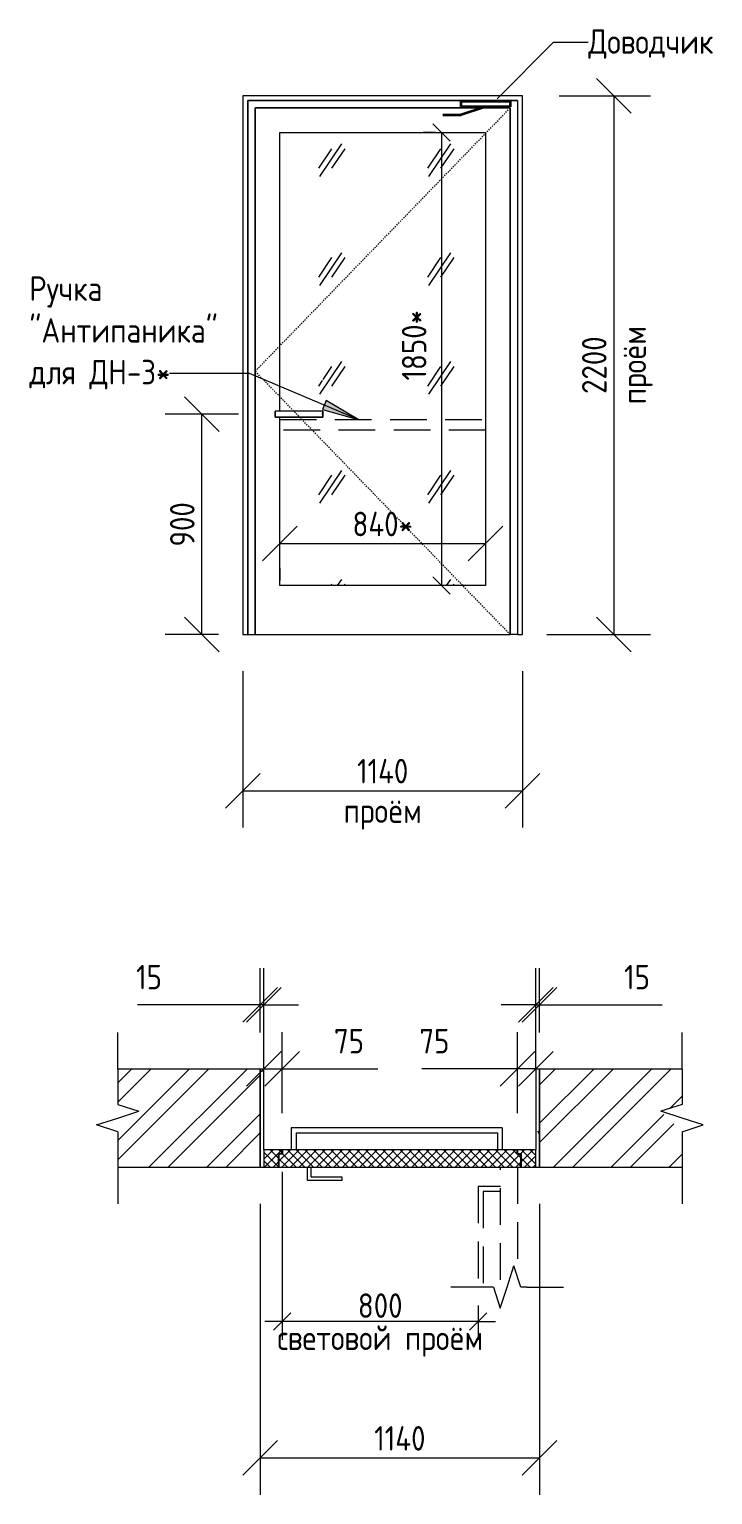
# Model space of a CAD drawing. Header units: millimetres. Extents: x -11345 to 411485, y -9810 to 73012.
# Drawn here: x -2278.3 to -2222.5, y 71104.8 to 71224.4 of the extents above; entities that cross this region are included whole.
import ezdxf

# ---------------------------------------------------------------- set-up
doc = ezdxf.new("R2010")
doc.units = ezdxf.units.MM
doc.linetypes.add('ADSK_Штриховая_ш2 п1_5', pattern=[4.5, 3, -1.5])
doc.linetypes.add('ADSK_Штриховая_ш3 п1_5', pattern=[4.5, 3, -1.5])
for name, color, linetype, lineweight in [('Аннотация', 7, 'Continuous', 18), ('Двери', 7, 'Continuous', 9), ('Размеры', 7, 'Continuous', 5), ('Узлы', 7, 'Continuous', 18)]:
    doc.layers.add(name, color=color, linetype=linetype, lineweight=lineweight)
doc.layers.add('Линии', color=7, linetype='Continuous', lineweight=9, true_color=0x00a600)
doc.styles.add('GOST Common', font='GOST_Common.ttf', dxfattribs={"width": 0.9, "height": 125})
doc.styles.add('GOST Common_1', font='GOST_Common.ttf', dxfattribs={"width": 0.9, "height": 349.9999999999996})
doc.styles.add('GOST Common_3', font='GOST_Common.ttf', dxfattribs={"width": 0.9, "height": 250})
doc.styles.add('GOST Common_5', font='GOST_Common.ttf', dxfattribs={"width": 0.9, "height": 100})
doc.dimstyles.new('ADSK_Основной_2_5_мм', dxfattribs={"dimscale": 304.8, "dimtxt": 251.4287490705518, "dimasz": 0.4639107611548557, "dimexe": 0.4921259842519685, "dimexo": 0.4921259842519685, "dimgap": 0.09842519685039369, "dimtad": 1, "dimrnd": 0.01, "dimdsep": 46, "dimtxsty": 'GOST Common_3', "dimblk1": 'OBLIQUE', "dimblk2": 'OBLIQUE', "dimsah": 1, "dimcen": 0.09, "dimdle": 0.4921259842519685, "dimazin": 2, "dimtfac": 1, "dimtdec": 4, "dimtix": 1, "dimtmove": 0, "dimatfit": 3, "dimfxl": 1, "dimtvp": 1, "dimtolj": 1, "dimtzin": 0, "dimlwd": 20, "dimlwe": 20, "dimarcsym": 2})
doc.dimstyles.new('ADSK_Основной_2_5_мм_1', dxfattribs={"dimscale": 304.8, "dimtxt": 125.7143745352759, "dimasz": 0.2319553805774278, "dimexe": 0.2460629921259842, "dimexo": 0.2460629921259842, "dimgap": 0.04921259842519685, "dimtad": 1, "dimrnd": 0.01, "dimdsep": 46, "dimtxsty": 'GOST Common_1', "dimblk1": 'OBLIQUE', "dimblk2": 'OBLIQUE', "dimsah": 1, "dimcen": 0.09, "dimdle": 0.2460629921259842, "dimazin": 2, "dimtfac": 1, "dimtdec": 4, "dimtix": 1, "dimtmove": 1, "dimatfit": 3, "dimfxl": 1, "dimtvp": 1, "dimtolj": 1, "dimtzin": 0, "dimlwd": 20, "dimlwe": 20, "dimarcsym": 2})
doc.dimstyles.new('ADSK_Основной_2_5_мм_Округление_до_1_мм', dxfattribs={"dimscale": 304.8, "dimtxt": 250, "dimasz": 0.4639107611548557, "dimexe": 0.4921259842519685, "dimexo": 0.4921259842519685, "dimgap": 0.09842519685039369, "dimtad": 1, "dimdec": 0, "dimdsep": 46, "dimtxsty": 'GOST Common_3', "dimblk1": 'OBLIQUE', "dimblk2": 'OBLIQUE', "dimsah": 1, "dimcen": 0.09, "dimdle": 0.4921259842519685, "dimazin": 2, "dimtfac": 1, "dimtdec": 0, "dimtix": 1, "dimtmove": 0, "dimatfit": 3, "dimfxl": 1, "dimtvp": 1, "dimtolj": 1, "dimtzin": 0, "dimlwd": 20, "dimlwe": 20, "dimarcsym": 2})
doc.dimstyles.new('ADSK_Основной_2_5_мм_Округление_до_1_мм_1', dxfattribs={"dimscale": 304.8, "dimtxt": 251.4287490705518, "dimasz": 0.4639107611548557, "dimexe": 0.4921259842519685, "dimexo": 0.4921259842519685, "dimgap": 0.09842519685039369, "dimtad": 1, "dimdec": 0, "dimdsep": 46, "dimtxsty": 'GOST Common_3', "dimblk1": 'OBLIQUE', "dimblk2": 'OBLIQUE', "dimsah": 1, "dimcen": 0.09, "dimdle": 0.4921259842519685, "dimazin": 2, "dimtfac": 1, "dimtdec": 4, "dimtix": 1, "dimtmove": 1, "dimatfit": 3, "dimfxl": 1, "dimtvp": 1, "dimtolj": 1, "dimtzin": 0, "dimlwd": 20, "dimlwe": 20, "dimarcsym": 2})
doc.dimstyles.new('ADSK_Основной_2_5_мм_Округление_до_1_мм_min_световой_проём', dxfattribs={"dimscale": 304.8, "dimtxt": 125.7143745352759, "dimasz": 0.2319553805774278, "dimexe": 0.2460629921259842, "dimexo": 0.2460629921259842, "dimgap": 0.04921259842519685, "dimtad": 1, "dimdec": 0, "dimdsep": 46, "dimtxsty": 'GOST Common_1', "dimblk1": 'OBLIQUE', "dimblk2": 'OBLIQUE', "dimsah": 1, "dimcen": 0.09, "dimdle": 0.2460629921259842, "dimazin": 2, "dimtfac": 1, "dimtdec": 4, "dimtix": 1, "dimtmove": 0, "dimatfit": 3, "dimfxl": 1, "dimtvp": 1, "dimtolj": 1, "dimtzin": 0, "dimlwd": 20, "dimlwe": 20, "dimarcsym": 2})
pattern_1 = [(45, (-2251.771970039022, 71110.52268035714), (-0.3535533905932738, 0.3535533905932738), []), (135, (-2251.771970039022, 71110.52268035714), (-0.3535533905932738, -0.3535533905932737), [])]

# ---------------------------------------------------------------- blocks, each defined once
blk = doc.blocks.new('Family - ___-2644997-ДН-3п_ДН-3_')
at = {"layer": 'Двери'}
h = blk.add_hatch(dxfattribs=at)
h.set_pattern_fill('FP_1', color=256, style=0, pattern_type=2)
h.set_pattern_definition([(236.31, (266.6999999999825, 311.1500000003725), (-444.4990793101136, -889.0005005991062), [160.267, -1442.401]), (236.31, (275.5899999999965, 284.480000000447), (-444.4990793101136, -889.0005005991062), [96.16, -1506.507]), (236.31, (222.25, 284.480000000447), (-444.4990793101136, -889.0005005991062), [96.16, -1506.507])])
h.paths.add_polyline_path([(537.1555345032539, 3423.483934002928), (537.1555345032539, 5273.483934002928), (-302.8444654967316, 5273.483934002928), (-302.8444654967316, 4285.983934002928), (-126.5253603727469, 4285.983934002928), (-126.5253603727469, 4260.983934002928), (-302.8444654967316, 4260.983934002928), (-302.8444654967316, 3423.483934002928), (-126.5253603727469, 3423.483934002928)])
for p, q in [((687.155534503283, 5423.483934002928), (-452.8444654967316, 5423.483934002928)), ((-452.8444654967316, 5423.483934002928), (-452.8444654967316, 3223.483934002928)), ((-432.8444654967316, 3223.483934002928), (-432.8444654967316, 5403.483934002928)), ((-432.8444654967316, 5403.483934002928), (667.1555345032684, 5403.483934002928)), ((667.1555345032684, 5403.483934002928), (-432.8444654967316, 5403.483934002928)), ((-432.8444654967316, 5403.483934002928), (-432.8444654967316, 3223.483934002928)), ((667.1555345032684, 5403.483934002928), (667.1555345032684, 3223.483934002928)), ((667.1555345032684, 5403.483934002928), (667.1555345032684, 3223.483934002928)), ((687.155534503283, 3223.483934002928), (687.155534503283, 5423.483934002928)), ((637.155534503283, 5373.483934002928), (-402.8444654967316, 5373.483934002928)), ((-402.8444654967316, 5373.483934002928), (-402.8444654967316, 3223.483934002928)), ((-402.8444654967316, 5373.483934002928), (637.155534503283, 5373.483934002928)), ((-402.8444654967316, 3223.483934002928), (-402.8444654967316, 5373.483934002928)), ((637.155534503283, 3223.483934002928), (637.155534503283, 5373.483934002928)), ((637.155534503283, 5373.483934002928), (637.155534503283, 3223.483934002928)), ((-302.8444654967316, 4135.983934003394), (-302.8444654967316, 5273.483934002928)), ((-302.8444654967316, 5273.483934002928), (537.155534503283, 5273.483934002928)), ((537.155534503283, 5273.483934002928), (537.155534503283, 3423.483934002928)), ((-302.8444654967316, 3423.483934002928), (-302.8444654967316, 4110.983934003394)), ((537.155534503283, 3423.483934002928), (-302.8444654967316, 3423.483934002928)), ((-452.8444654967316, 3223.483934002928), (-432.8444654967316, 3223.483934002928)), ((-432.8444654967316, 3223.483934002928), (-402.8444654967316, 3223.483934002928)), ((-402.8444654967316, 3223.483934002928), (637.155534503283, 3223.483934002928)), ((667.1555345032684, 3223.483934002928), (637.155534503283, 3223.483934002928)), ((667.1555345032684, 3223.483934002928), (687.155534503283, 3223.483934002928))]:
    blk.add_line(p, q, dxfattribs=at)
at = {"layer": 'Двери', "linetype": 'ADSK_Штриховая_ш2 п1_5'}
for p, q in [((-402.8444654967316, 4298.483934002928), (637.155534503283, 5373.483934002928)), ((637.155534503283, 3223.483934002928), (-402.8444654967316, 4298.483934002928))]:
    blk.add_line(p, q, dxfattribs=at)
blk = doc.blocks.new('ADSK_Обрыв_Линия - По умолчанию-6397007-ДН-3п_ДН-3_')
at = {"layer": 'Узлы'}
for p, q in [((1338.4263145993, 1449.599904374367), (1338.4263145993, 1304.599904374367)), ((1338.4263145993, 1193.291232088014), (1338.426314599301, 1049.599904374367))]:
    blk.add_line(p, q, dxfattribs=at)
blk = doc.blocks.new('ADSK_Обрыв_Линия - По умолчанию-6396943-ДН-3п_ДН-3_')
at = {"layer": 'Узлы'}
for p, q in [((-963.8444654967241, 1449.59990437437), (-963.844465496724, 1304.59990437437)), ((-963.8444654967236, 1193.291232088019), (-963.8444654967235, 1049.59990437437))]:
    blk.add_line(p, q, dxfattribs=at)
blk = doc.blocks.new('ADSK_Обрыв_Линия - По умолчанию-6405608-ДН-3п_ДН-3_')
at = {"layer": 'Узлы'}
for p, q in [((568.8468622169255, 559.5999043743669), (545.1555345032791, 559.5999043743668)), ((705.1555345032777, 559.5999043743675), (680.1555345032801, 559.5999043743674))]:
    blk.add_line(p, q, dxfattribs=at)
blk = doc.blocks.new('_Oblique')
at = {"color": 0, "linetype": 'ByBlock', "lineweight": -2}
blk.add_line((-0.5, -0.5), (0.5, 0.5), dxfattribs=at)
blk = doc.blocks.new('*D727')
at = {"layer": 'Defpoints', "color": 0, "transparency": 16777216}
for p in [(-2260.828859348956, 71174.99235903719), (-2238.028859348956, 71174.99235903719), (-2238.028859348956, 71162.24170978845)]:
    blk.add_point(p, dxfattribs=at)
at = {"layer": 'Размеры', "color": 0, "transparency": 16777216}
for p, q in [((-2260.828859348956, 71171.99235903719), (-2260.828859348956, 71159.24170978845)), ((-2238.028859348956, 71171.99235903719), (-2238.028859348956, 71159.24170978845)), ((-2260.838701868641, 71162.24170978845), (-2238.019016829271, 71162.24170978845))]:
    blk.add_line(p, q, dxfattribs=at)
at = {"layer": 'Размеры', "color": 0, "transparency": 16777216, "xscale": 2.828, "yscale": 2.828, "zscale": 2.828, "rotation": 180}
blk.add_blockref('_Oblique', (-2260.828859348956, 71162.24170978845), dxfattribs=at)
at = {"layer": 'Размеры', "color": 0, "transparency": 16777216, "xscale": 2.828, "yscale": 2.828, "zscale": 2.828}
blk.add_blockref('_Oblique', (-2238.028859348956, 71162.24170978845), dxfattribs=at)
at = {"layer": 'Размеры', "color": 0, "lineweight": 20, "transparency": 16777216, "char_height": 2, "width": 9.716229625099288, "attachment_point": 5, "style": 'GOST Common_5'}
for s, insert in [('\\A1;1140', (-2249.428859348956, 71163.84170978845)), ('\\A1;проём', (-2249.428859348956, 71160.34170978844))]:
    blk.add_mtext(s, dxfattribs=dict(at, insert=insert))
blk = doc.blocks.new('*D728')
at = {"layer": 'Defpoints', "color": 0, "transparency": 16777216}
for p in [(-2238.028859348957, 71218.99235903722), (-2239.028859348957, 71174.99235903722), (-2230.568804914363, 71174.99235903722)]:
    blk.add_point(p, dxfattribs=at)
at = {"layer": 'Размеры', "color": 0, "transparency": 16777216}
for p, q in [((-2235.028859348957, 71218.99235903722), (-2227.568804914363, 71218.99235903722)), ((-2230.568804914363, 71219.00220155691), (-2230.568804914363, 71174.98251651753)), ((-2236.028859348957, 71174.99235903722), (-2227.568804914363, 71174.99235903722))]:
    blk.add_line(p, q, dxfattribs=at)
at = {"layer": 'Размеры', "color": 0, "transparency": 16777216, "xscale": 2.828, "yscale": 2.828, "zscale": 2.828}
for p, rotation in [((-2230.568804914363, 71218.99235903722), 90), ((-2230.568804914363, 71174.99235903722), 270)]:
    blk.add_blockref('_Oblique', p, dxfattribs=dict(at, rotation=rotation))
at = {"layer": 'Размеры', "color": 0, "lineweight": 20, "transparency": 16777216, "char_height": 2, "width": 9.716229625099288, "attachment_point": 5, "rotation": 90, "style": 'GOST Common_5'}
for s, insert in [('\\A1;проём', (-2228.668804914342, 71196.9923590372)), ('\\A1;2200', (-2232.168804914342, 71196.9923590372))]:
    blk.add_mtext(s, dxfattribs=dict(at, insert=insert))
blk = doc.blocks.new('*D729')
at = {"layer": 'Defpoints', "color": 0, "transparency": 16777216}
for p in [(-2243.628012431153, 71215.99235903722), (-2244.62786141977, 71178.99235903722), (-2243.628012431153, 71178.99235903722)]:
    blk.add_point(p, dxfattribs=at)
at = {"layer": 'Размеры', "color": 0, "transparency": 16777216}
for p, q in [((-2245.128012431153, 71215.99235903722), (-2246.12786141977, 71215.99235903722)), ((-2244.62786141977, 71215.99728029706), (-2244.62786141977, 71178.98743777738)), ((-2245.128012431153, 71178.99235903722), (-2246.12786141977, 71178.99235903722))]:
    blk.add_line(p, q, dxfattribs=at)
at = {"layer": 'Размеры', "color": 0, "transparency": 16777216, "xscale": 1.414, "yscale": 1.414, "zscale": 1.414}
for p, rotation in [((-2244.62786141977, 71215.99235903722), 90), ((-2244.62786141977, 71178.99235903722), 270)]:
    blk.add_blockref('_Oblique', p, dxfattribs=dict(at, rotation=rotation))
at = {"layer": 'Размеры', "color": 0, "lineweight": 20, "transparency": 16777216, "insert": (-2247.861598846293, 71195.73734899836), "char_height": 2, "width": 9.767367675757708, "attachment_point": 1, "rotation": 89.99999999999991, "line_spacing_factor": 1.022761013168346, "style": 'GOST Common_5'}
blk.add_mtext('\\A1;1850*', dxfattribs=at)
blk = doc.blocks.new('*D730')
at = {"layer": 'Defpoints', "color": 0, "transparency": 16777216}
for p in [(-2257.828859348956, 71183.42010058479), (-2241.028859348956, 71183.42010058479), (-2241.028859348956, 71182.42025159618)]:
    blk.add_point(p, dxfattribs=at)
at = {"layer": 'Размеры', "color": 0, "transparency": 16777216}
for p, q in [((-2257.838701868641, 71182.42025159618), (-2241.019016829271, 71182.42025159618)), ((-2257.828859348956, 71180.42010058479), (-2257.828859348956, 71179.42025159618)), ((-2241.028859348956, 71180.42010058479), (-2241.028859348956, 71179.42025159618))]:
    blk.add_line(p, q, dxfattribs=at)
at = {"layer": 'Размеры', "color": 0, "transparency": 16777216, "xscale": 2.828, "yscale": 2.828, "zscale": 2.828, "rotation": 180}
blk.add_blockref('_Oblique', (-2257.828859348956, 71182.42025159618), dxfattribs=at)
at = {"layer": 'Размеры', "color": 0, "transparency": 16777216, "xscale": 2.828, "yscale": 2.828, "zscale": 2.828}
blk.add_blockref('_Oblique', (-2241.028859348956, 71182.42025159618), dxfattribs=at)
at = {"layer": 'Размеры', "color": 0, "lineweight": 20, "transparency": 16777216, "insert": (-2249.428859348956, 71184.02025159619), "char_height": 2, "width": 8.693468611930943, "attachment_point": 5, "style": 'GOST Common_5'}
blk.add_mtext('\\A1;840*', dxfattribs=at)
blk = doc.blocks.new('*D731')
at = {"layer": 'Defpoints', "color": 0, "transparency": 16777216}
for p in [(-2236.928859348956, 71144.75912602762), (-2236.928859348956, 71139.51467844463), (-2236.628859348956, 71139.51467844463)]:
    blk.add_point(p, dxfattribs=at)
at = {"layer": 'Размеры', "color": 0, "transparency": 16777216}
for p, q in [((-2236.928859348956, 71142.51467844463), (-2236.928859348956, 71147.75912602762)), ((-2236.628859348956, 71142.51467844463), (-2236.628859348956, 71147.75912602762)), ((-2236.928859348956, 71144.75912602762), (-2239.756859348956, 71144.75912602762)), ((-2236.928859348956, 71144.75912602762), (-2236.628859348956, 71144.75912602762)), ((-2236.628859348956, 71144.75912602762), (-2226.622859348956, 71144.75912602762))]:
    blk.add_line(p, q, dxfattribs=at)
at = {"layer": 'Размеры', "color": 0, "transparency": 16777216, "xscale": 2.828, "yscale": 2.828, "zscale": 2.828}
blk.add_blockref('_Oblique', (-2236.928859348956, 71144.75912602762), dxfattribs=at)
at = {"layer": 'Размеры', "color": 0, "transparency": 16777216, "xscale": 2.828, "yscale": 2.828, "zscale": 2.828, "rotation": 180}
blk.add_blockref('_Oblique', (-2236.628859348956, 71144.75912602762), dxfattribs=at)
at = {"layer": 'Размеры', "color": 0, "lineweight": 20, "transparency": 16777216, "insert": (-2229.733707944696, 71148.02579269429), "char_height": 2, "width": 3.221697191480291, "attachment_point": 1, "line_spacing_factor": 1.022761013168346, "style": 'GOST Common_5'}
blk.add_mtext('\\A1;15', dxfattribs=at)
blk = doc.blocks.new('*D732')
at = {"layer": 'Defpoints', "color": 0, "transparency": 16777216}
for p in [(-2259.428859348956, 71144.75912602762), (-2259.428859348956, 71139.51467844463), (-2259.128859348956, 71139.51467844463)]:
    blk.add_point(p, dxfattribs=at)
at = {"layer": 'Размеры', "color": 0, "transparency": 16777216}
for p, q in [((-2259.428859348956, 71142.51467844463), (-2259.428859348956, 71147.75912602762)), ((-2259.128859348956, 71142.51467844463), (-2259.128859348956, 71147.75912602762)), ((-2259.428859348956, 71144.75912602762), (-2269.434859348956, 71144.75912602762)), ((-2259.128859348956, 71144.75912602762), (-2259.428859348956, 71144.75912602762)), ((-2259.128859348956, 71144.75912602762), (-2256.300859348956, 71144.75912602762))]:
    blk.add_line(p, q, dxfattribs=at)
at = {"layer": 'Размеры', "color": 0, "transparency": 16777216, "xscale": 2.828, "yscale": 2.828, "zscale": 2.828}
blk.add_blockref('_Oblique', (-2259.428859348956, 71144.75912602762), dxfattribs=at)
at = {"layer": 'Размеры', "color": 0, "transparency": 16777216, "xscale": 2.828, "yscale": 2.828, "zscale": 2.828, "rotation": 180}
blk.add_blockref('_Oblique', (-2259.128859348956, 71144.75912602762), dxfattribs=at)
at = {"layer": 'Размеры', "color": 0, "lineweight": 20, "transparency": 16777216, "insert": (-2269.545707944696, 71148.02579269429), "char_height": 2, "width": 3.221697191480291, "attachment_point": 1, "line_spacing_factor": 1.022761013168346, "style": 'GOST Common_5'}
blk.add_mtext('\\A1;15', dxfattribs=at)
blk = doc.blocks.new('*D733')
at = {"layer": 'Defpoints', "color": 0, "transparency": 16777216}
for p in [(-2238.428859348956, 71139.52691132981), (-2236.928859348956, 71136.626658248), (-2238.428859348956, 71132.91467844463)]:
    blk.add_point(p, dxfattribs=at)
at = {"layer": 'Размеры', "color": 0, "transparency": 16777216}
for p, q in [((-2238.428859348956, 71135.91467844463), (-2238.428859348956, 71142.52691132981)), ((-2236.928859348956, 71139.626658248), (-2236.928859348956, 71142.52691132981)), ((-2238.428859348956, 71139.52691132981), (-2246.222541167138, 71139.52691132981)), ((-2236.919016829271, 71139.52691132981), (-2238.428859348956, 71139.52691132981))]:
    blk.add_line(p, q, dxfattribs=at)
at = {"layer": 'Размеры', "color": 0, "transparency": 16777216, "xscale": 2.828, "yscale": 2.828, "zscale": 2.828, "rotation": 180}
blk.add_blockref('_Oblique', (-2238.428859348956, 71139.52691132981), dxfattribs=at)
at = {"layer": 'Размеры', "color": 0, "transparency": 16777216, "xscale": 2.828, "yscale": 2.828, "zscale": 2.828}
blk.add_blockref('_Oblique', (-2236.928859348956, 71139.52691132981), dxfattribs=at)
at = {"layer": 'Размеры', "color": 0, "lineweight": 20, "transparency": 16777216, "insert": (-2246.43873995059, 71142.79357799648), "char_height": 2, "width": 3.784215748722881, "attachment_point": 1, "line_spacing_factor": 1.022761013168346, "style": 'GOST Common_5'}
blk.add_mtext('\\A1;75', dxfattribs=at)
blk = doc.blocks.new('*D734')
at = {"layer": 'Defpoints', "color": 0, "transparency": 16777216}
for p in [(-2259.128859348956, 71139.52691132981), (-2259.128859348956, 71136.626658248), (-2257.628859348956, 71132.91467844463)]:
    blk.add_point(p, dxfattribs=at)
at = {"layer": 'Размеры', "color": 0, "transparency": 16777216}
for p, q in [((-2259.128859348956, 71139.626658248), (-2259.128859348956, 71142.52691132981)), ((-2257.628859348956, 71135.91467844463), (-2257.628859348956, 71142.52691132981)), ((-2259.128859348956, 71139.52691132981), (-2257.619016829271, 71139.52691132981)), ((-2257.628859348956, 71139.52691132981), (-2249.835177530775, 71139.52691132981))]:
    blk.add_line(p, q, dxfattribs=at)
at = {"layer": 'Размеры', "color": 0, "transparency": 16777216, "xscale": 2.828, "yscale": 2.828, "zscale": 2.828, "rotation": 180}
blk.add_blockref('_Oblique', (-2259.128859348956, 71139.52691132981), dxfattribs=at)
at = {"layer": 'Размеры', "color": 0, "transparency": 16777216, "xscale": 2.828, "yscale": 2.828, "zscale": 2.828}
blk.add_blockref('_Oblique', (-2257.628859348956, 71139.52691132981), dxfattribs=at)
at = {"layer": 'Размеры', "color": 0, "lineweight": 20, "transparency": 16777216, "insert": (-2253.403194496045, 71142.79357799648), "char_height": 2, "width": 3.784215748722881, "attachment_point": 1, "line_spacing_factor": 1.022761013168346, "style": 'GOST Common_5'}
blk.add_mtext('\\A1;75', dxfattribs=at)
blk = doc.blocks.new('*D735')
at = {"layer": 'Defpoints', "color": 0, "transparency": 16777216}
for p in [(-2257.628859348956, 71132.61467844463), (-2241.628859348956, 71121.71467844464), (-2257.628859348956, 71118.9004517684)]:
    blk.add_point(p, dxfattribs=at)
at = {"layer": 'Размеры', "color": 0, "transparency": 16777216}
for p, q in [((-2257.628859348956, 71131.11467844463), (-2257.628859348956, 71117.4004517684)), ((-2241.628859348956, 71120.21467844464), (-2241.628859348956, 71117.4004517684)), ((-2257.628859348956, 71118.9004517684), (-2259.042859348956, 71118.9004517684)), ((-2241.628859348956, 71118.9004517684), (-2257.628859348956, 71118.9004517684)), ((-2241.628859348956, 71118.9004517684), (-2240.214859348956, 71118.9004517684))]:
    blk.add_line(p, q, dxfattribs=at)
at = {"layer": 'Размеры', "color": 0, "transparency": 16777216, "xscale": 1.414, "yscale": 1.414, "zscale": 1.414}
blk.add_blockref('_Oblique', (-2257.628859348956, 71118.9004517684), dxfattribs=at)
at = {"layer": 'Размеры', "color": 0, "transparency": 16777216, "xscale": 1.414, "yscale": 1.414, "zscale": 1.414, "rotation": 180}
blk.add_blockref('_Oblique', (-2241.628859348956, 71118.9004517684), dxfattribs=at)
at = {"layer": 'Размеры', "color": 0, "lineweight": 20, "transparency": 16777216, "char_height": 2, "width": 25.97812973447599, "attachment_point": 5, "style": 'GOST Common_5'}
for s, insert in [('\\A1;800', (-2249.628859348956, 71120.2004517684)), ('\\A1;световой проём', (-2249.628859348956, 71117.30045176839))]:
    blk.add_mtext(s, dxfattribs=dict(at, insert=insert))
blk = doc.blocks.new('*D736')
at = {"layer": 'Defpoints', "color": 0, "transparency": 16777216}
for p in [(-2264.176833527346, 71192.99235903723), (-2258.202477246478, 71192.99235903723), (-2259.828859348957, 71174.99235903722)]:
    blk.add_point(p, dxfattribs=at)
at = {"layer": 'Размеры', "color": 0, "transparency": 16777216}
for p, q in [((-2261.202477246478, 71192.99235903723), (-2267.176833527346, 71192.99235903723)), ((-2264.176833527346, 71174.98251651753), (-2264.176833527346, 71193.00220155693)), ((-2262.828859348957, 71174.99235903722), (-2267.176833527346, 71174.99235903722))]:
    blk.add_line(p, q, dxfattribs=at)
at = {"layer": 'Размеры', "color": 0, "transparency": 16777216, "xscale": 2.828, "yscale": 2.828, "zscale": 2.828}
for p, rotation in [((-2264.176833527346, 71192.99235903723), 90), ((-2264.176833527346, 71174.99235903722), 270)]:
    blk.add_blockref('_Oblique', p, dxfattribs=dict(at, rotation=rotation))
at = {"layer": 'Размеры', "color": 0, "lineweight": 20, "transparency": 16777216, "insert": (-2265.776833527325, 71183.99235903722), "char_height": 2, "width": 7.005912940203172, "attachment_point": 5, "rotation": 90, "style": 'GOST Common_5'}
blk.add_mtext('\\A1;900', dxfattribs=at)
blk = doc.blocks.new('*D737')
at = {"layer": 'Defpoints', "color": 0, "transparency": 16777216}
for p in [(-2259.428859348956, 71131.51467844463), (-2236.628859348956, 71131.51467844463), (-2236.628859348956, 71107.76179816383)]:
    blk.add_point(p, dxfattribs=at)
at = {"layer": 'Размеры', "color": 0, "transparency": 16777216}
for p, q in [((-2259.428859348956, 71128.51467844463), (-2259.428859348956, 71104.76179816383)), ((-2236.628859348956, 71128.51467844463), (-2236.628859348956, 71104.76179816383)), ((-2259.438701868642, 71107.76179816383), (-2236.619016829271, 71107.76179816383))]:
    blk.add_line(p, q, dxfattribs=at)
at = {"layer": 'Размеры', "color": 0, "transparency": 16777216, "xscale": 2.828, "yscale": 2.828, "zscale": 2.828, "rotation": 180}
blk.add_blockref('_Oblique', (-2259.428859348956, 71107.76179816383), dxfattribs=at)
at = {"layer": 'Размеры', "color": 0, "transparency": 16777216, "xscale": 2.828, "yscale": 2.828, "zscale": 2.828}
blk.add_blockref('_Oblique', (-2236.628859348956, 71107.76179816383), dxfattribs=at)
at = {"layer": 'Размеры', "color": 0, "lineweight": 20, "transparency": 16777216, "insert": (-2248.028859348956, 71109.36179816384), "char_height": 2, "width": 6.699084636252668, "attachment_point": 5, "style": 'GOST Common_5'}
blk.add_mtext('\\A1;1140', dxfattribs=at)

msp = doc.modelspace()

# ---------------------------------------------------------------- hatches: boundary and pattern name
at = {"layer": 'Аннотация', "lineweight": 9}
msp.add_hatch(color=256, dxfattribs=at).paths.add_polyline_path([(-2251.425539397608, 71192.56136234391), (-2254.033625822594, 71194.09559720889), (-2254.341846635411, 71193.36829698551)])
at = {"layer": 'Узлы', "lineweight": 9}
h = msp.add_hatch(dxfattribs=at)
h.set_pattern_fill('FP_2', color=256, scale=0.02, style=0, pattern_type=2)
h.set_pattern_definition([(45, (-2251.771970039022, 71110.52268035714), (-2.357310160712841, 2.357310160712841), []), (45, (-2250.200430039022, 71110.52268035714), (-2.357310160712841, 2.357310160712841), [])])
h.paths.add_polyline_path([(-2225.003443747036, 71131.51467844463), (-2225.003443747036, 71134.3885049989), (-2226.735494554604, 71136.06467844463), (-2225.003443747036, 71136.61467844463), (-2225.003443747036, 71139.51467844463), (-2236.628859348956, 71139.51467844463), (-2236.628859348956, 71131.51467844463), (-2226.735494554605, 71131.51467844463)])
h.paths.add_polyline_path([(-2259.428859348956, 71131.51467844463), (-2259.428859348956, 71139.51467844463), (-2271.048859348956, 71139.51467844463), (-2271.048859348956, 71136.61467844463), (-2269.316808541387, 71136.06467844463), (-2271.048859348956, 71134.3885049989), (-2271.048859348956, 71131.51467844463), (-2269.316808541387, 71131.51467844463)])
h = msp.add_hatch(dxfattribs=at)
h.set_pattern_fill('FP_4', color=256, scale=0.02, style=0, pattern_type=2)
h.set_pattern_definition([(0, (-2251.771970039022, 71110.52268035714), (4.064, 1.016), [0.33528, -2.71272, 0.33528, -2.71272, -16.256]), (0, (-2251.771970039022, 71110.52268035714), (4.064, 1.016), [-6.096, 0.33528, -5.76072, 0.33528, -2.71272, -7.112000000000001]), (0, (-2251.771970039022, 71110.52268035714), (4.064, 1.016), [-15.24, 0.33528, -1.69672, 0.33528, -4.74472]), (120, (-2250.247970039022, 71111.03068035714), (-2.911881810244989, 3.011527240979959), [0.3352799999999994, -2.712719999999995, 0.3352799999999994, -2.712719999999995, -16.25599999999998]), (120, (-2250.247970039022, 71111.03068035714), (-2.911881810244989, 3.011527240979959), [-6.095999999999991, 0.3352799999999994, -5.760719999999991, 0.3352799999999994, -2.712719999999995, -7.111999999999991]), (120, (-2250.247970039022, 71111.03068035714), (-2.911881810244989, 3.011527240979959), [-15.23999999999998, 0.3352799999999994, -1.696719999999998, 0.3352799999999994, -4.744719999999994]), (240, (-2249.739970039022, 71113.06268035715), (-1.152118189755009, -4.027527240979959), [0.33528, -2.71272, 0.33528, -2.71272, -16.256]), (240, (-2249.739970039022, 71113.06268035715), (-1.152118189755009, -4.027527240979959), [-6.096, 0.33528, -5.76072, 0.33528, -2.71272, -7.112000000000001]), (240, (-2249.739970039022, 71113.06268035715), (-1.152118189755009, -4.027527240979959), [-15.24, 0.33528, -1.69672, 0.33528, -4.74472])])
h.paths.add_polyline_path([(-2236.628859348956, 71131.51467844463), (-2236.628859348956, 71139.51467844463), (-2236.928859348956, 71139.51467844463), (-2236.928859348956, 71131.51467844463)])
h.paths.add_polyline_path([(-2259.128859348956, 71131.51467844463), (-2259.128859348956, 71139.51467844463), (-2259.428859348956, 71139.51467844463), (-2259.428859348956, 71131.51467844463)])
h = msp.add_hatch(dxfattribs=at)
h.set_pattern_fill('FP_3', color=256, scale=0.02, style=0, pattern_type=2)
h.set_pattern_definition(pattern_1)
h.paths.add_polyline_path([(-2257.928859348956, 71131.51467844463), (-2257.928859348956, 71132.61467844463), (-2257.628859348956, 71132.61467844463), (-2257.628859348956, 71132.91467844463), (-2259.128859348956, 71132.91467844463), (-2259.128859348956, 71131.51467844463)])
h.paths.add_polyline_path([(-2238.128859348956, 71131.51467844463), (-2236.928859348956, 71131.51467844463), (-2236.928859348956, 71132.91467844463), (-2238.428859348956, 71132.91467844463), (-2238.428859348956, 71132.61467844463), (-2238.128859348956, 71132.61467844463), (-2238.128859348956, 71132.57467844464)])
h = msp.add_hatch(dxfattribs=at)
h.set_pattern_fill('FP_3', color=256, scale=0.02, style=0, pattern_type=2)
h.set_pattern_definition(pattern_1)
h.paths.add_polyline_path([(-2257.888859348956, 71131.51467844463), (-2238.168859348956, 71131.51467844463), (-2238.168859348956, 71132.57467844464), (-2238.468859348956, 71132.57467844464), (-2238.468859348956, 71132.91467844463), (-2257.588859348956, 71132.91467844463), (-2257.588859348956, 71132.57467844464), (-2257.888859348956, 71132.57467844464)])

# ---------------------------------------------------------------- linework, layer by layer
at = {"layer": 'Аннотация', "lineweight": 9}
for p, q in [((-2240.097327288742, 71218.73869131303), (-2235.494600126167, 71223.37675360813)), ((-2235.494600126167, 71223.37675360813), (-2232.656827603347, 71223.37675360813)), ((-2254.033625822594, 71194.09559720889), (-2254.341846635411, 71193.36829698551)), ((-2251.425539397608, 71192.56136234391), (-2254.033625822594, 71194.09559720889)), ((-2254.341846635411, 71193.36829698551), (-2251.425539397608, 71192.56136234391))]:
    msp.add_line(p, q, dxfattribs=at)
at = {"layer": 'Аннотация'}
for p, q in [((-2271.048859348956, 71139.51467844463), (-2271.048859348956, 71142.51467844463)), ((-2225.003443747036, 71139.51467844463), (-2225.003443747036, 71142.51467844463)), ((-2271.048859348956, 71136.61467844463), (-2269.316808541387, 71136.06467844463)), ((-2271.048859348956, 71136.61467844463), (-2269.316808541387, 71136.06467844463)), ((-2225.003443747036, 71136.61467844463), (-2226.735494554605, 71136.06467844463)), ((-2225.003443747036, 71136.61467844463), (-2226.735494554605, 71136.06467844463)), ((-2272.781862085915, 71134.95159172176), (-2271.04885934896, 71135.51467844463)), ((-2272.781862085915, 71134.95159172176), (-2271.048859348954, 71135.51467844463)), ((-2271.048859348959, 71135.51467844463), (-2269.316808541387, 71136.06467844463)), ((-2225.003443747033, 71135.51467844463), (-2226.735494554605, 71136.06467844463)), ((-2223.270441010077, 71134.95159172176), (-2225.003443747032, 71135.51467844463)), ((-2223.270441010077, 71134.95159172176), (-2225.003443747038, 71135.51467844463)), ((-2271.048859348956, 71134.3885049989), (-2272.781862085915, 71134.95159172176)), ((-2271.048859348956, 71134.3885049989), (-2272.781862085915, 71134.95159172176)), ((-2225.003443747036, 71134.3885049989), (-2223.270441010077, 71134.95159172176)), ((-2225.003443747036, 71134.3885049989), (-2223.270441010077, 71134.95159172176)), ((-2271.048859348956, 71131.51467844463), (-2271.048859348956, 71128.51467844463)), ((-2225.003443747036, 71131.51467844463), (-2225.003443747036, 71128.51467844463)), ((-2239.268859348957, 71121.71467844464), (-2238.718859348956, 71123.4467292522)), ((-2238.168859348956, 71121.71467844464), (-2238.718859348956, 71123.4467292522)), ((-2238.168859348956, 71121.71467844464), (-2238.718859348956, 71123.4467292522)), ((-2240.868859348956, 71121.71467844464), (-2243.868859348956, 71121.71467844464)), ((-2240.395032794683, 71121.71467844464), (-2239.831946071819, 71119.98167570768)), ((-2240.395032794683, 71121.71467844464), (-2239.831946071819, 71119.98167570768)), ((-2239.831946071819, 71119.98167570768), (-2239.268859348957, 71121.71467844462)), ((-2239.831946071819, 71119.98167570768), (-2239.268859348956, 71121.71467844464)), ((-2237.668859348956, 71121.71467844464), (-2234.668859348956, 71121.71467844464))]:
    msp.add_line(p, q, dxfattribs=at)
at = {"layer": 'Аннотация', "lineweight": 9}
msp.add_lwpolyline([(-2251.425539397608, 71192.56136234391), (-2260.30121582428, 71196.3227639146), (-2261.627312646023, 71196.3227639146), (-2266.825829125203, 71196.3227639146)], dxfattribs=at)
at = {"layer": 'Линии', "color": 7, "lineweight": 35}
for p, q in [((-2243.02891398496, 71218.08243019445), (-2243.02891398496, 71218.54408436001)), ((-2243.02891398496, 71218.54408436001), (-2239.02891398496, 71218.54408436001)), ((-2239.02891398496, 71218.08243019445), (-2243.02891398496, 71218.08243019445)), ((-2241.02891398496, 71218.08243019445), (-2243.02891398496, 71217.42553259077)), ((-2239.02891398496, 71218.54408436001), (-2239.02891398496, 71218.08243019445)), ((-2244.52891398496, 71217.42553259077), (-2243.02891398496, 71217.42553259077))]:
    msp.add_line(p, q, dxfattribs=at)
at = {"layer": 'Линии', "color": 7}
for p, q in [((-2254.302477246477, 71193.2423590372), (-2258.202477246477, 71193.2423590372)), ((-2258.202477246477, 71193.2423590372), (-2258.202477246477, 71192.7423590372)), ((-2258.202477246477, 71192.7423590372), (-2258.202477246477, 71193.2423590372)), ((-2258.202477246477, 71192.7423590372), (-2254.302477246477, 71192.7423590372)), ((-2254.302477246477, 71192.7423590372), (-2258.202477246477, 71192.7423590372)), ((-2254.302477246477, 71192.7423590372), (-2254.302477246477, 71193.2423590372)), ((-2254.302477246477, 71193.2423590372), (-2254.302477246477, 71192.7423590372)), ((-2259.428859348956, 71139.51467844463), (-2271.048859348956, 71139.51467844463)), ((-2259.428859348956, 71131.51467844463), (-2259.428859348956, 71139.51467844463)), ((-2259.428859348956, 71139.51467844463), (-2259.428859348956, 71131.51467844463)), ((-2259.128859348956, 71139.51467844463), (-2259.428859348956, 71139.51467844463)), ((-2259.128859348956, 71132.91467844463), (-2259.128859348956, 71139.51467844463)), ((-2236.928859348956, 71139.51467844463), (-2236.928859348956, 71132.91467844463)), ((-2236.628859348956, 71139.51467844463), (-2236.928859348956, 71139.51467844463)), ((-2236.628859348956, 71139.51467844463), (-2236.628859348956, 71131.51467844463)), ((-2225.003443747036, 71139.51467844463), (-2236.628859348956, 71139.51467844463)), ((-2236.628859348956, 71131.51467844463), (-2236.628859348956, 71139.51467844463)), ((-2257.628859348956, 71132.91467844463), (-2259.128859348956, 71132.91467844463)), ((-2259.128859348956, 71132.91467844463), (-2259.128859348956, 71131.51467844463)), ((-2257.628859348956, 71132.61467844463), (-2257.628859348956, 71132.91467844463)), ((-2238.468859348956, 71132.91467844463), (-2257.588859348956, 71132.91467844463)), ((-2257.588859348956, 71132.91467844463), (-2257.588859348956, 71132.57467844464)), ((-2238.468859348956, 71132.57467844464), (-2238.468859348956, 71132.91467844463)), ((-2236.928859348956, 71132.91467844463), (-2238.428859348956, 71132.91467844463)), ((-2238.428859348956, 71132.91467844463), (-2238.428859348956, 71132.61467844463)), ((-2236.928859348956, 71131.51467844463), (-2236.928859348956, 71132.91467844463)), ((-2257.928859348956, 71131.51467844463), (-2257.928859348956, 71132.61467844463)), ((-2257.928859348956, 71132.61467844463), (-2257.628859348956, 71132.61467844463)), ((-2257.588859348956, 71132.57467844464), (-2257.888859348956, 71132.57467844464)), ((-2257.888859348956, 71132.57467844464), (-2257.888859348956, 71131.51467844463)), ((-2238.168859348956, 71132.57467844464), (-2238.468859348956, 71132.57467844464)), ((-2238.428859348956, 71132.61467844463), (-2238.128859348956, 71132.61467844463)), ((-2238.168859348956, 71131.51467844463), (-2238.168859348956, 71132.57467844464)), ((-2238.128859348956, 71132.61467844463), (-2238.128859348956, 71131.51467844463)), ((-2271.048859348956, 71131.51467844463), (-2259.428859348956, 71131.51467844463)), ((-2259.428859348956, 71131.51467844463), (-2259.128859348956, 71131.51467844463)), ((-2259.128859348956, 71131.51467844463), (-2257.928859348956, 71131.51467844463)), ((-2257.888859348956, 71131.51467844463), (-2238.168859348956, 71131.51467844463)), ((-2238.128859348956, 71131.51467844463), (-2236.928859348956, 71131.51467844463)), ((-2236.928859348956, 71131.51467844463), (-2236.628859348956, 71131.51467844463)), ((-2236.628859348956, 71131.51467844463), (-2225.003443747036, 71131.51467844463))]:
    msp.add_line(p, q, dxfattribs=at)
at = {"layer": 'Линии', "color": 7, "linetype": 'ADSK_Штриховая_ш3 п1_5'}
for p, q in [((-2254.302477246477, 71192.9923590372), (-2254.402477246477, 71192.9923590372)), ((-2257.828859348956, 71192.56136234391), (-2241.028859348956, 71192.56136234391)), ((-2241.028859348956, 71191.68220411627), (-2257.828859348956, 71191.68220411627))]:
    msp.add_line(p, q, dxfattribs=at)
at = {"layer": 'Линии', "color": 7, "lineweight": 20}
for p, q in [((-2256.888732477153, 71134.70506262295), (-2256.888732477153, 71132.91467844463)), ((-2239.674029270162, 71134.70506262295), (-2256.888732477153, 71134.70506262295)), ((-2256.488732477153, 71134.30506262295), (-2240.074029270161, 71134.30506262295)), ((-2256.488732477153, 71134.30506262295), (-2256.488732477153, 71132.91467844463)), ((-2240.074029270161, 71134.30506262295), (-2240.074029270161, 71132.91467844463)), ((-2239.674029270162, 71134.70506262295), (-2239.674029270162, 71132.91467844463)), ((-2255.562971371406, 71130.42429426631), (-2255.562971371406, 71131.51467844463)), ((-2255.262971371406, 71130.72429426631), (-2255.262971371406, 71131.51467844463)), ((-2255.262971371406, 71130.72429426631), (-2252.762971371406, 71130.72429426631)), ((-2252.762971371406, 71130.72429426631), (-2252.762971371406, 71130.42429426631)), ((-2252.762971371406, 71130.42429426631), (-2255.562971371406, 71130.42429426631))]:
    msp.add_line(p, q, dxfattribs=at)
at = {"layer": 'Линии', "color": 7, "linetype": 'ADSK_Штриховая_ш3 п1_5', "lineweight": 20}
for p, q in [((-2239.828859348956, 71122.29972599827), (-2239.828859348956, 71131.51467844463)), ((-2238.428859348956, 71131.51467844463), (-2238.428859348956, 71122.53346609912)), ((-2239.828859348956, 71129.92429426631), (-2241.628859348956, 71129.92429426631)), ((-2241.628859348956, 71129.92429426631), (-2241.628859348956, 71121.71467844464)), ((-2241.228859348956, 71129.52429426632), (-2241.228859348956, 71121.71467844464)), ((-2239.828859348956, 71129.52429426632), (-2241.228859348956, 71129.52429426632))]:
    msp.add_line(p, q, dxfattribs=at)

# ---------------------------------------------------------------- block references
at = {"layer": 'Двери', "xscale": 0.02, "yscale": 0.02, "zscale": 0.02}
msp.add_blockref('Family - ___-2644997-ДН-3п_ДН-3_', (-2251.771970039022, 71110.52268035714), dxfattribs=at)
at = {"layer": 'Узлы', "xscale": 0.02, "yscale": 0.02, "zscale": 0.02}
for name in ['ADSK_Обрыв_Линия - По умолчанию-6396943-ДН-3п_ДН-3_', 'ADSK_Обрыв_Линия - По умолчанию-6397007-ДН-3п_ДН-3_', 'ADSK_Обрыв_Линия - По умолчанию-6405608-ДН-3п_ДН-3_']:
    msp.add_blockref(name, (-2251.771970039022, 71110.52268035714), dxfattribs=at)

# ---------------------------------------------------------------- texts
at = {"layer": 'Аннотация', "lineweight": 9, "char_height": 2, "attachment_point": 1, "line_spacing_factor": 1.022765581104984, "style": 'GOST Common'}
for s, insert, width in [('\\pxt1.8,3.6,5.4,7.2,9,10.8,12.6,14.4,16.2,18,19.8,21.6,23.4,25.2,27,28.8,30.6,32.4,34.2,36,37.8,39.6,41.4,43.2,45,46.8,48.6,50.4,52.2,54,55.8,57.6;{Доводчик}', (-2232.656827603347, 71224.41798625604), 12.384), ('\\pxt1.8,3.6,5.4,7.2,9,10.8,12.6,14.4,16.2,18,19.8,21.6,23.4,25.2,27,28.8,30.6,32.4,34.2,36,37.8,39.6,41.4,43.2,45,46.8,48.6,50.4,52.2,54,55.8,57.6;{Ручка "Антипаника"\\Pдля ДН-3*}', (-2278.255829125203, 71204.2431632292), 16.614)]:
    msp.add_mtext(s, dxfattribs=dict(at, insert=insert, width=width))

# ---------------------------------------------------------------- dimensions: what is measured, and where the dimension line sits
at = {"layer": 'Размеры', "lineweight": 20}
dim = msp.add_linear_dim(base=(-2230.568804914363, 71174.99235903722), p1=(-2238.028859348956, 71218.99235903719), p2=(-2239.028859348956, 71174.99235903719), angle=90, text='<>\\Xпроём', dimstyle='ADSK_Основной_2_5_мм', override={"dimscale": 0, "dimtxt": 76635.4827167042, "dimasz": 141.4, "dimexe": 150, "dimexo": 150, "dimgap": 30, "dimlfac": 50, "dimpost": '<>', "dimtxsty": 'GOST Common_5', "dimcen": 27.432, "dimfxl": 2200.568108466455, "dimlwd": 65535, "dimlwe": 65535}, dxfattribs=at)
dim.commit()
dim.dimension.update_dxf_attribs({"geometry": '*D728', "text_midpoint": (-2230.568804914342, 71196.9923590372)})
dim = msp.add_linear_dim(base=(-2244.62786141977, 71178.99235903722), p1=(-2243.628012431152, 71215.99235903719), p2=(-2243.628012431152, 71178.99235903719), angle=90, dimstyle='ADSK_Основной_2_5_мм_1', override={"dimscale": 0, "dimtxt": 38317.7413583521, "dimasz": 70.7, "dimexe": 75, "dimexo": 75, "dimgap": 15, "dimlfac": 50, "dimpost": '<>*', "dimtxsty": 'GOST Common_5', "dimcen": 27.432, "dimfxl": 1850.00000000003, "dimlwd": 65535, "dimlwe": 65535}, dxfattribs=at)
dim.commit()
dim.dimension.update_dxf_attribs({"geometry": '*D729', "text_midpoint": (-2246.52826551296, 71200.62103283624), "dimtype": 160, "text_rotation": 89.99999999999991})
dim = msp.add_linear_dim(base=(-2264.176833527346, 71192.99235903723), p1=(-2259.828859348956, 71174.99235903719), p2=(-2258.202477246477, 71192.9923590372), angle=90, dimstyle='ADSK_Основной_2_5_мм_Округление_до_1_мм_1', override={"dimscale": 0, "dimtxt": 76635.4827167042, "dimasz": 141.4, "dimexe": 150, "dimexo": 150, "dimgap": 30, "dimlfac": 50, "dimpost": '<>', "dimtxsty": 'GOST Common_5', "dimcen": 27.432, "dimfxl": 1084.487923771147, "dimlwd": 65535, "dimlwe": 65535}, dxfattribs=at)
dim.commit()
dim.dimension.update_dxf_attribs({"geometry": '*D736', "text_midpoint": (-2265.776833527325, 71183.99235903722)})
for base, p1, p2, dimstyle, override, picture, middle in [((-2241.028859348956, 71182.42025159618), (-2257.828859348956, 71183.42010058479), (-2241.028859348956, 71183.42010058479), 'ADSK_Основной_2_5_мм', {"dimscale": 0, "dimtxt": 76635.4827167042, "dimasz": 141.4, "dimexe": 150, "dimexo": 150, "dimgap": 30, "dimlfac": 50, "dimpost": '<>*', "dimtxsty": 'GOST Common_5', "dimcen": 27.432, "dimfxl": 840, "dimlwd": 65535, "dimlwe": 65535}, '*D730', (-2249.428859348956, 71184.02025159619)), ((-2236.628859348956, 71107.76179816383), (-2259.428859348956, 71131.51467844463), (-2236.628859348956, 71131.51467844463), 'ADSK_Основной_2_5_мм_Округление_до_1_мм_1', {"dimscale": 0, "dimtxt": 76635.4827167042, "dimasz": 141.4, "dimexe": 150, "dimexo": 150, "dimgap": 30, "dimlfac": 50, "dimpost": '<>', "dimtxsty": 'GOST Common_5', "dimcen": 27.432, "dimfxl": 1140, "dimlwd": 65535, "dimlwe": 65535}, '*D737', (-2248.028859348956, 71109.36179816384))]:
    dim = msp.add_linear_dim(base=base, p1=p1, p2=p2, dimstyle=dimstyle, override=override, dxfattribs=at)
    dim.commit()
    dim.dimension.update_dxf_attribs({"geometry": picture, "text_midpoint": middle})
for base, p1, p2, text, dimstyle, override, picture, middle in [((-2238.028859348956, 71162.24170978845), (-2260.828859348956, 71174.99235903719), (-2238.028859348956, 71174.99235903719), '<>\\Xпроём', 'ADSK_Основной_2_5_мм', {"dimscale": 0, "dimtxt": 76635.4827167042, "dimasz": 141.4, "dimexe": 150, "dimexo": 150, "dimgap": 30, "dimlfac": 50, "dimpost": '<>', "dimtxsty": 'GOST Common_5', "dimcen": 27.432, "dimfxl": 1140, "dimlwd": 65535, "dimlwe": 65535}, '*D727', (-2249.428859348956, 71162.24170978845)), ((-2257.628859348956, 71118.9004517684), (-2241.628859348956, 71121.71467844464), (-2257.628859348956, 71132.61467844463), '<>\\Xсветовой проём', 'ADSK_Основной_2_5_мм_Округление_до_1_мм_min_световой_проём', {"dimscale": 0, "dimtxt": 38317.7413583521, "dimasz": 70.7, "dimexe": 75, "dimexo": 75, "dimgap": 15, "dimlfac": 50, "dimpost": '<>', "dimtxsty": 'GOST Common_5', "dimcen": 27.432, "dimfxl": 968.0005165287937, "dimlwd": 65535, "dimlwe": 65535}, '*D735', (-2249.628859348956, 71118.9004517684))]:
    dim = msp.add_linear_dim(base=base, p1=p1, p2=p2, text=text, dimstyle=dimstyle, override=override, dxfattribs=at)
    dim.commit()
    dim.dimension.update_dxf_attribs({"geometry": picture, "text_midpoint": middle})
for base, p1, p2, override, picture, middle in [((-2259.428859348956, 71144.75912602762), (-2259.128859348956, 71139.51467844463), (-2259.428859348956, 71139.51467844463), {"dimscale": 0, "dimtxt": 76635.4827167042, "dimasz": 141.4, "dimexe": 150, "dimexo": 150, "dimgap": 30, "dimlfac": 50, "dimpost": '<>', "dimtxsty": 'GOST Common_5', "dimcen": 27.432, "dimfxl": 15, "dimlwd": 65535, "dimlwe": 65535}, '*D732', (-2267.934859348956, 71144.75912602762)), ((-2236.928859348956, 71144.75912602762), (-2236.628859348956, 71139.51467844463), (-2236.928859348956, 71139.51467844463), {"dimscale": 0, "dimtxt": 76635.4827167042, "dimasz": 141.4, "dimexe": 150, "dimexo": 150, "dimgap": 30, "dimlfac": 50, "dimpost": '<>', "dimtxsty": 'GOST Common_5', "dimcen": 27.432, "dimfxl": 15, "dimlwd": 65535, "dimlwe": 65535}, '*D731', (-2228.122859348956, 71144.75912602762)), ((-2259.128859348956, 71139.52691132981), (-2257.628859348956, 71132.91467844463), (-2259.128859348956, 71136.626658248), {"dimscale": 0, "dimtxt": 76635.4827167042, "dimasz": 141.4, "dimexe": 150, "dimexo": 150, "dimgap": 30, "dimlfac": 50, "dimpost": '<>', "dimtxsty": 'GOST Common_5', "dimcen": 27.432, "dimfxl": 200.1798819852077, "dimlwd": 65535, "dimlwe": 65535}, '*D734', (-2251.511086621684, 71139.52691132981)), ((-2238.428859348956, 71139.52691132981), (-2236.928859348956, 71136.626658248), (-2238.428859348956, 71132.91467844463), {"dimscale": 0, "dimtxt": 76635.4827167042, "dimasz": 141.4, "dimexe": 150, "dimexo": 150, "dimgap": 30, "dimlfac": 50, "dimpost": '<>', "dimtxsty": 'GOST Common_5', "dimcen": 27.432, "dimfxl": 200.1798819852054, "dimlwd": 65535, "dimlwe": 65535}, '*D733', (-2244.546632076229, 71139.52691132981))]:
    dim = msp.add_linear_dim(base=base, p1=p1, p2=p2, dimstyle='ADSK_Основной_2_5_мм_Округление_до_1_мм', override=override, dxfattribs=at)
    dim.commit()
    dim.dimension.update_dxf_attribs({"geometry": picture, "text_midpoint": middle, "dimtype": 160})

doc.saveas('drawing.dxf')
